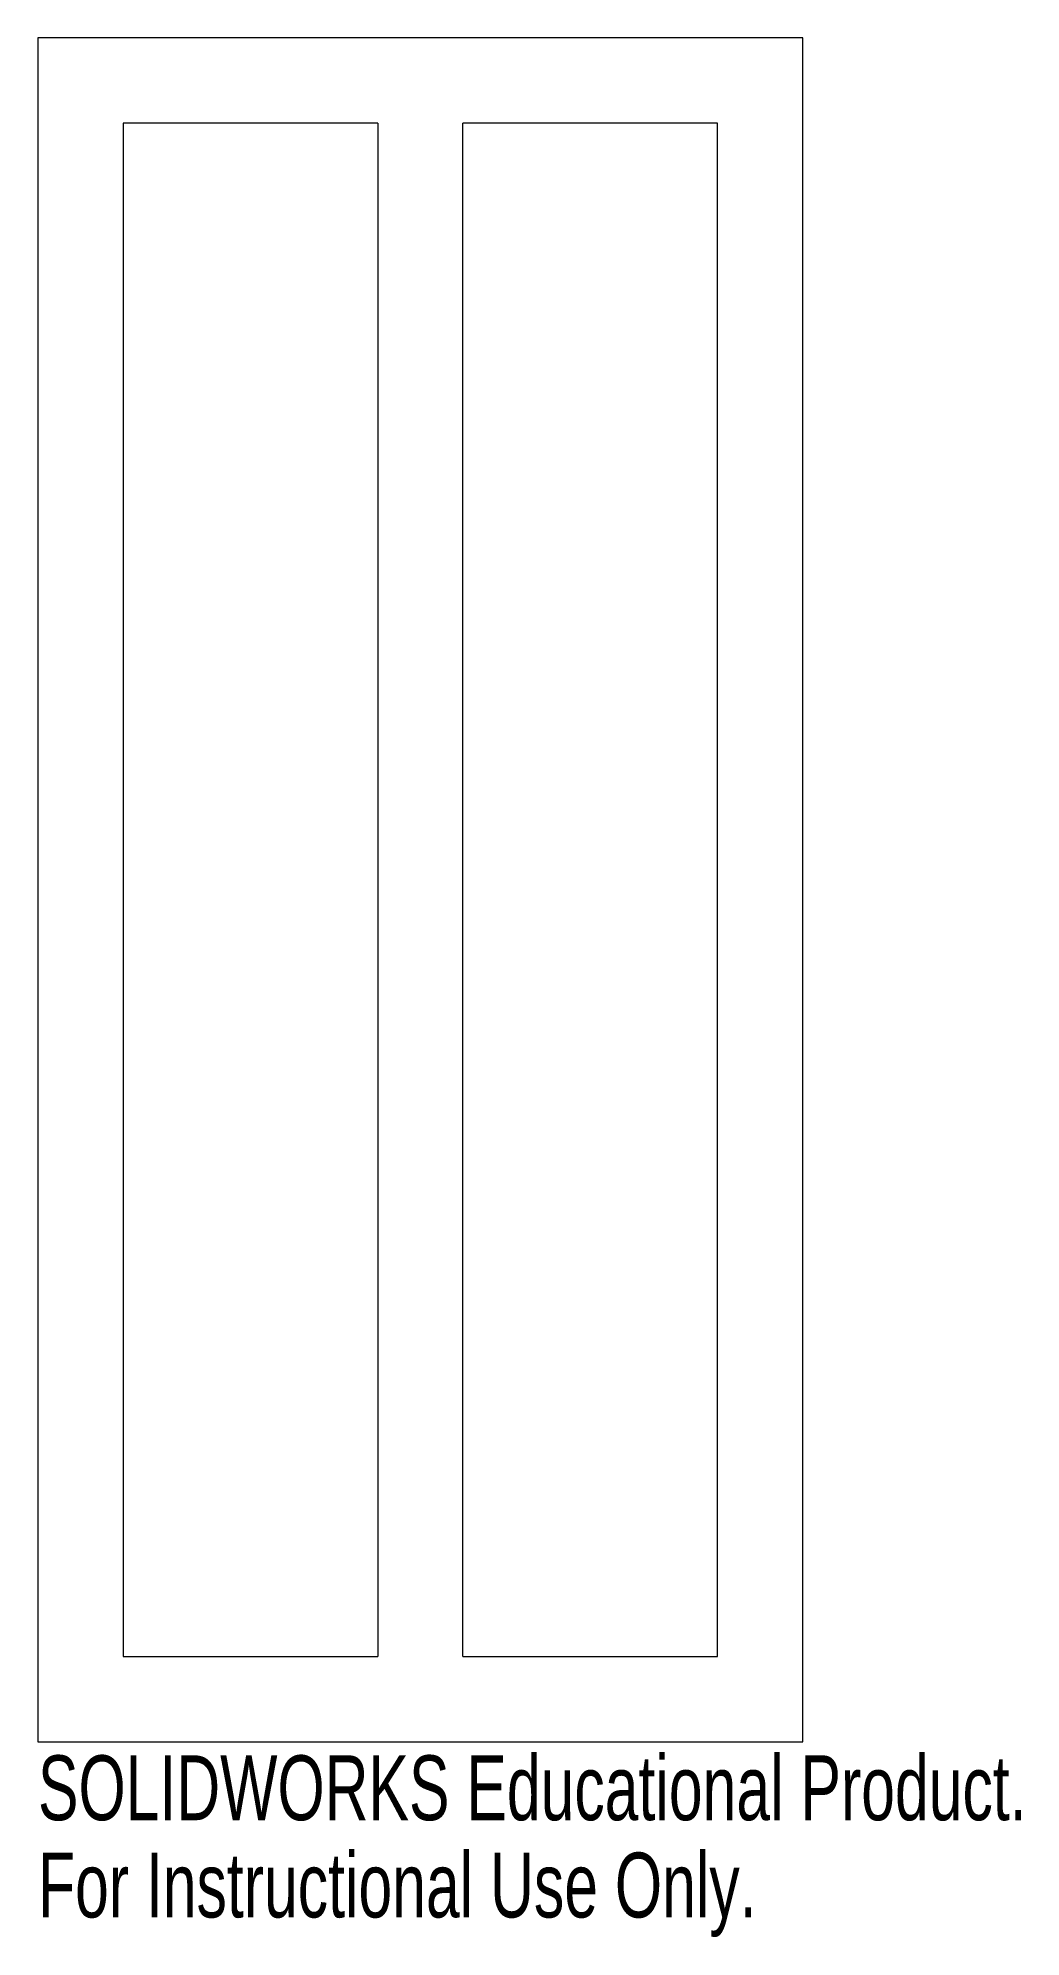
# Model space of a CAD drawing. Header units: inches. Extents: x 2.16 to 5.05, y -11.16 to -5.58.
import ezdxf

# ---------------------------------------------------------------- set-up
doc = ezdxf.new("R2010")
doc.units = ezdxf.units.IN
doc.header["$MEASUREMENT"] = 0
doc.styles.add('SLDTEXTSTYLE0', font='TXT', dxfattribs={"width": 0.7})

msp = doc.modelspace()

# ---------------------------------------------------------------- linework, layer by layer
at = {"color": 7, "linetype": 'Continuous', "lineweight": 15}
for p, q in [((4.4062, -5.5839), (2.1621, -5.5839)), ((2.1621, -5.5839), (2.1621, -10.5839)), ((4.4062, -10.5839), (4.4062, -5.5839)), ((3.1592, -5.8339), (2.4121, -5.8339)), ((2.4121, -5.8339), (2.4121, -10.3339)), ((3.1592, -5.8339), (3.1592, -10.3339)), ((3.4092, -10.3339), (3.4092, -5.8339)), ((4.1562, -5.8339), (3.4092, -5.8339)), ((4.1562, -10.3339), (4.1562, -5.8339)), ((2.4121, -10.3339), (3.1592, -10.3339)), ((3.4092, -10.3339), (4.1562, -10.3339)), ((2.1621, -10.5839), (4.4062, -10.5839))]:
    msp.add_line(p, q, dxfattribs=at)

# ---------------------------------------------------------------- texts
at = {"color": 7, "linetype": 'Continuous', "char_height": 0.1903, "attachment_point": 1, "style": 'SLDTEXTSTYLE0'}
for s, insert in [('SOLIDWORKS Educational Product.', (2.1621, -10.6241)), ('For Instructional Use Only.', (2.1621, -10.9095))]:
    msp.add_mtext(s, dxfattribs=dict(at, insert=insert))

doc.saveas('drawing.dxf')
